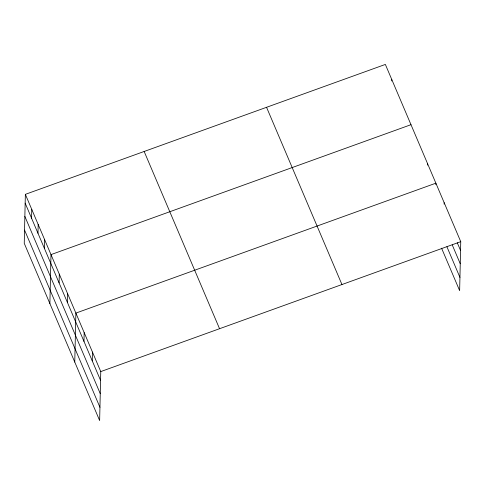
<?xml version="1.0" encoding="UTF-8"?>
<svg xmlns="http://www.w3.org/2000/svg" width="485" height="485" viewBox="0 0 485 485"><rect width="100%" height="100%" fill="white"/><g stroke="black" fill="none" stroke-linecap="round" stroke-linejoin="round"><path stroke-width="0.73" d="M25.359 194.346L24.25 243.331L99.643 420.574L100.759 371.583L25.359 194.346L385.357 64.426L460.75 241.669L459.641 290.654L441.568 248.181M31.573 218.208L31.767 209.411M37.982 233.273L38.182 224.476M44.39 248.338L44.59 239.541M49.882 303.592L50.998 254.607L410.989 124.687M59.091 282.9L59.291 274.104M67.385 302.397L67.585 293.601M74.763 362.083L75.878 313.098L435.87 183.178L435.839 184.646M83.972 341.391L84.172 332.589M92.265 360.882L92.465 352.086M391.728 80.959L391.765 79.492M427.546 165.149L427.576 163.681M444.133 204.143L444.163 202.675M100.759 371.583L460.75 241.669M457.294 242.803L460.55 250.466M452.25 244.925L460.247 263.725M446.909 246.756L459.938 277.39M266.556 107.3L341.949 284.537M144.16 151.472L219.553 328.709M25.159 203.142L100.559 380.379M24.862 216.407L100.256 393.644M24.553 230.072L99.946 407.309"/></g></svg>
